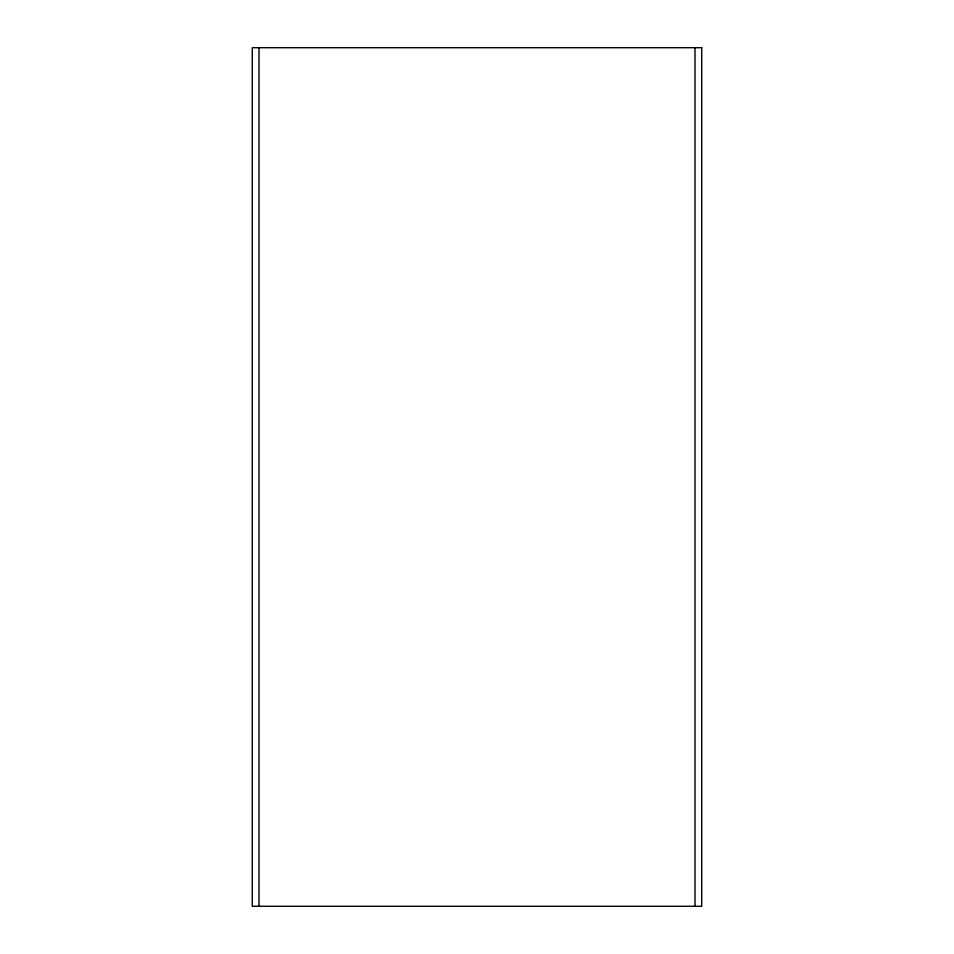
<?xml version="1.0" encoding="UTF-8"?>
<svg xmlns="http://www.w3.org/2000/svg" width="954" height="954" viewBox="0 0 954 954"><rect width="100%" height="100%" fill="white"/><g stroke="black" fill="none" stroke-linecap="round" stroke-linejoin="round"><path stroke-width="1.43" d="M695.001 47.7L695.001 906.3M258.999 47.7L258.999 906.3M701.715 47.7L252.285 47.7L252.285 906.3L701.715 906.3L701.715 47.7"/></g></svg>
